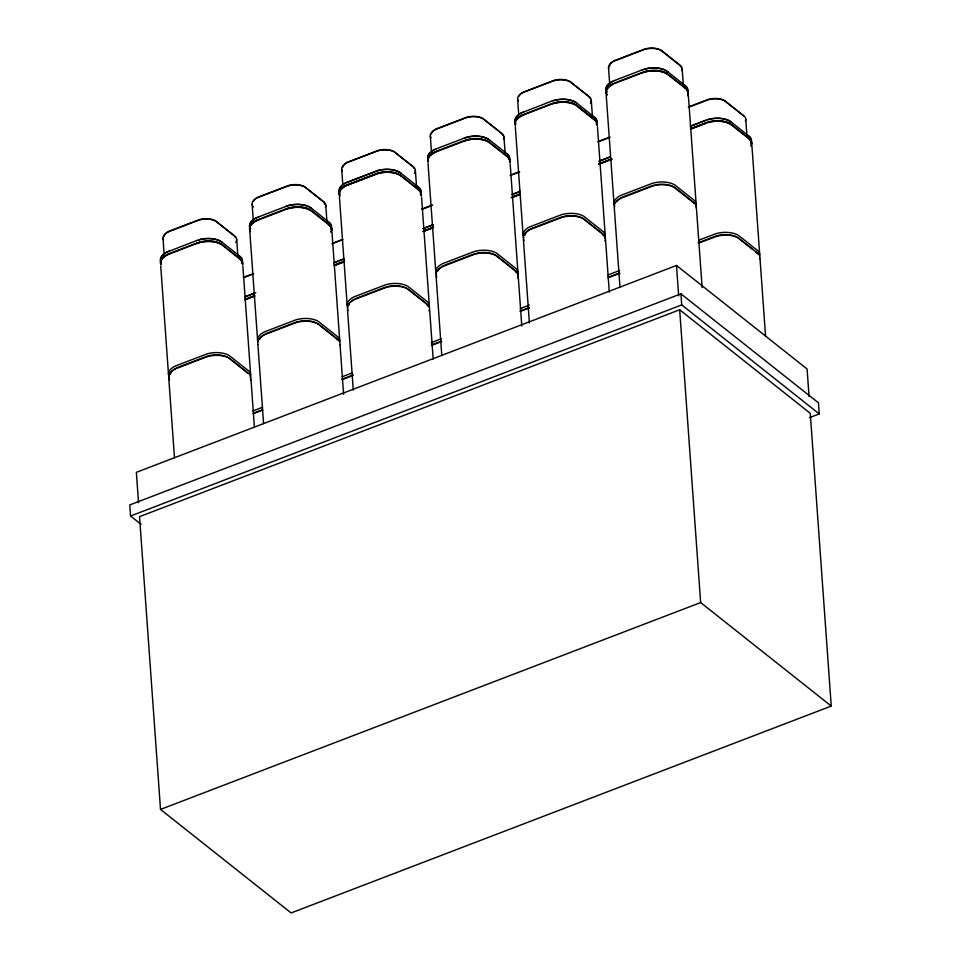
<?xml version="1.0" encoding="UTF-8"?>
<svg xmlns="http://www.w3.org/2000/svg" width="961" height="961" viewBox="0 0 961 961"><rect width="100%" height="100%" fill="white"/><g stroke="black" fill="none" stroke-linecap="round" stroke-linejoin="round"><path stroke-width="1.44" d="M169.22 251.049L167.322 251.866A18.475 9.73 -4.1 0 0 160.883 261.344M169.424 253.92L167.334 254.893A18.8 9.91 -4.1 0 0 160.787 264.539M258.329 216.922L256.239 217.895A18.8 9.91 -4.1 0 0 250.244 228.778M258.533 219.793L256.623 220.61A18.475 9.73 -4.1 0 0 251.097 225.018M436.522 148.667L434.432 149.652A18.8 9.91 -4.1 0 0 427.885 159.286M523.817 111.8L521.907 112.629A18.475 9.73 -4.1 0 0 515.468 122.095M436.726 151.538L434.636 152.511A18.8 9.91 -4.1 0 0 428.089 162.157M524.021 114.671L521.931 115.644A18.8 9.91 -4.1 0 0 515.372 125.29M614.728 80.412L612.637 81.397A18.8 9.91 -4.1 0 0 606.643 92.268M614.932 83.283L612.842 84.268A18.8 9.91 -4.1 0 0 606.847 95.139M551.374 101.241L521.727 112.773A18.8 9.91 -4.1 0 0 515.733 123.657M523.853 114.815L551.578 104.112M196.777 240.49L167.13 252.022A18.8 9.91 -4.1 0 0 161.148 262.906M258.161 217.066L287.952 205.666A18.475 9.73 -4.1 0 1 309.826 207.192L311.496 208.297M436.366 148.811L466.145 137.411A18.475 9.73 -4.1 0 1 488.032 138.949L489.69 140.042M614.559 80.556L642.284 69.865M347.954 184.896L377.625 173.629A18.8 9.91 -4.1 0 1 399.896 175.19M169.268 254.064L196.993 243.361M436.57 151.682L466.349 140.282A18.475 9.73 -4.1 0 1 488.236 141.82L507.18 156.607M614.764 83.427L642.489 72.724M243.301 277.465L252.839 273.813M332.494 243.301L342.032 239.649M421.591 209.174L432.522 204.993M510.687 175.058L518.832 171.935M598.451 141.435L609.334 137.279M688.893 106.803L708.413 99.391A13.382 7.051 -4.1 0 1 724.27 100.509L744.439 116.269A14.547 7.664 -4.1 0 1 745.388 121.134M244.106 277.453L253.68 273.777M331.929 243.806L342.897 239.613M422.372 209.162L431.994 205.486M510.135 175.551L519.697 171.887M597.886 141.94L610.187 137.231M688.34 107.308L708.005 99.848A14.547 7.664 -4.1 0 1 725.231 101.049M244.911 296.793L254.557 293.093M334.068 262.641L344.374 258.689M423.164 228.514L433.483 224.574M512.261 194.386L520.045 191.407M598.655 161.304L610.415 156.799M690.466 126.143L705.855 120.245M244.755 296.925L255.794 292.709M333.911 262.785L344.23 258.833M423.008 228.658L433.327 224.706M512.105 194.53L519.889 191.551M599.856 160.919L610.259 156.943M690.31 126.275L707.921 119.548A18.475 9.73 -4.1 0 1 729.795 121.074L731.465 122.179M244.923 299.243L254.581 295.556M334.08 265.104L344.398 261.152M423.176 230.976L433.495 227.024M512.273 196.849L520.057 193.87M598.667 163.754L611.701 158.769M690.478 128.594L707.969 121.999A18.8 9.91 -4.1 0 1 730.24 123.549L750.024 139.237A18.8 9.91 -4.1 0 1 751.25 145.519M245.115 299.664L254.761 295.964M334.272 265.512L344.579 261.56M423.369 231.385L432.414 227.925M511.12 197.774L520.249 194.278M598.871 164.175L611.881 159.19M690.671 129.014L706.059 123.116M244.971 299.796L254.617 296.108M334.116 265.656L344.434 261.704M423.212 231.529L433.531 227.577M512.321 197.401L520.093 194.422M598.715 164.307L611.737 159.322M690.515 129.146L708.125 122.419A18.475 9.73 -4.1 0 1 730 123.945L731.669 125.05M532.838 228.009L560.323 217.486A17.154 9.033 -4.1 0 1 583.904 219.132L603.76 234.7A18.8 9.91 -4.1 0 1 604.974 240.995M294.835 322.608L267.338 333.131A17.154 9.033 -4.1 0 0 259.758 339.173M252.935 410.948L262.581 407.248M342.08 376.796L352.399 372.844M431.189 342.669L441.507 338.716M520.285 308.541L529.331 305.081M608.025 274.942L619.701 270.473M698.479 240.298L715.969 233.691A18.8 9.91 -4.1 0 1 738.24 235.253L758.037 250.941A18.8 9.91 -4.1 0 1 759.646 255.914M253.908 413.014L262.149 409.854M341.708 379.379L353.336 374.934M432.162 344.747L441.171 341.287M519.913 311.136L529.018 307.64M607.652 277.525L619.377 273.032M698.106 242.881L714.804 236.49A17.154 9.033 -4.1 0 1 738.372 238.136L752.151 249.055M253.127 413.71L262.785 410.023M342.284 379.571L352.603 375.619M431.381 345.443L441.7 341.491M520.478 311.316L529.535 307.844M608.229 277.705L619.905 273.236M698.683 243.061L716.173 236.466A18.8 9.91 -4.1 0 1 738.444 238.016L758.241 253.704A18.8 9.91 -4.1 0 1 759.851 258.689M809.054 396.437L807.084 368.976L676.484 265.464L136.354 472.331L138.54 502.687M809.462 417.675L819.252 413.915L818.46 402.839L680.929 293.838L129.747 504.945L130.552 516.021L141.123 524.406M130.552 516.021L681.733 304.913L819.252 413.915M679.667 309.778L139.537 516.646L160.523 809.426L291.123 912.95L831.253 706.071L810.255 413.29L679.667 309.778L700.653 602.559L831.253 706.071M160.523 809.426L700.653 602.559M642.14 69.997L644.35 69.168A18.475 9.73 -4.1 0 1 666.237 70.694L667.895 71.799M551.23 101.386L553.44 100.545A18.475 9.73 -4.1 0 1 575.315 102.082L576.984 103.175M642.344 72.868L644.555 72.039A18.475 9.73 -4.1 0 1 666.441 73.565L668.099 74.658M551.434 104.244L553.644 103.416A18.475 9.73 -4.1 0 1 575.531 104.941L594.463 119.741M463.935 138.252L466.037 137.543A18.8 9.91 -4.1 0 1 488.308 139.093M464.139 141.123L466.241 140.414A18.8 9.91 -4.1 0 1 488.512 141.964M285.741 206.507L287.832 205.798A18.8 9.91 -4.1 0 1 310.103 207.348M285.946 209.366L288.036 208.669A18.8 9.91 -4.1 0 1 310.307 210.219M196.633 240.622L198.843 239.794A18.475 9.73 -4.1 0 1 220.73 241.319L222.399 242.424M196.849 243.493L199.059 242.665A18.475 9.73 -4.1 0 1 220.934 244.19M401.073 173.268L399.416 172.163A18.475 9.73 -4.1 0 0 377.529 170.638L346.008 182.71A18.475 9.73 -4.1 0 0 339.569 192.176M401.29 176.127L399.62 175.034A18.475 9.73 -4.1 0 0 377.733 173.509L346.02 185.737A18.8 9.91 -4.1 0 0 339.473 195.371M311.7 211.168L310.043 210.063A18.475 9.73 -4.1 0 0 288.156 208.537L256.443 220.766A18.8 9.91 -4.1 0 0 250.449 231.649M222.604 245.295L221.21 244.346A18.8 9.91 -4.1 0 0 198.939 242.797M725.351 101.241L743.309 115.596A13.382 7.051 -4.1 0 1 743.934 116.425M667.607 71.631L686.298 86.538A18.8 9.91 -4.1 0 1 687.523 92.821M731.177 122.011L749.868 136.918A18.8 9.91 -4.1 0 1 751.082 143.213M667.811 74.502L685.373 88.352M731.381 124.882L748.943 138.744M570.87 82.238L588.829 96.593A13.382 7.051 -4.1 0 1 589.862 98.31M576.696 103.007L595.388 117.915A18.8 9.91 -4.1 0 1 596.613 124.209M578.066 106.803L595.592 120.786A18.8 9.91 -4.1 0 1 597.201 125.771M499.528 131.741L482.506 118.371A13.382 7.051 -4.1 0 0 466.65 117.266L436.246 128.906A13.382 7.051 -4.1 0 0 432.234 132.089M489.401 139.874L506.964 153.736M585.069 220.045L601.118 232.778A17.154 9.033 -4.1 0 1 603.484 235.95M394.971 152.319L412.93 166.685A13.382 7.051 -4.1 0 1 413.951 168.391M400.785 173.1L418.347 186.951M400.989 175.971L419.693 190.879A18.8 9.91 -4.1 0 1 421.302 195.852M311.208 208.129L328.77 221.991M311.412 211L328.974 224.862M216.285 221.486L234.244 235.841A13.382 7.051 -4.1 0 1 235.265 237.559M222.099 242.256L239.673 256.119M222.315 245.127L241.007 260.035A18.8 9.91 -4.1 0 1 242.616 265.02M748.439 135.693L749.544 136.726A18.475 9.73 -4.1 0 1 751.13 141.627M748.643 138.564L750.073 139.789A18.8 9.91 -4.1 0 1 751.298 146.072M684.869 85.313L685.974 86.346A18.475 9.73 -4.1 0 1 687.391 88.7M685.073 88.184L686.502 89.409A18.8 9.91 -4.1 0 1 687.728 95.692M593.958 116.689L595.063 117.735A18.475 9.73 -4.1 0 1 596.264 123.909M500.669 132.654L501.546 133.471A13.382 7.051 -4.1 0 1 502.567 135.177M506.663 153.568L508.093 154.793A18.8 9.91 -4.1 0 1 509.714 159.766M506.867 156.427L508.297 157.652A18.8 9.91 -4.1 0 1 509.919 162.637M418.047 186.782L419.476 188.008A18.8 9.91 -4.1 0 1 420.702 194.29M328.47 221.811L329.899 223.036A18.8 9.91 -4.1 0 1 331.125 229.331M328.674 224.682L330.103 225.907A18.8 9.91 -4.1 0 1 331.329 232.202M239.361 255.938L240.791 257.164A18.8 9.91 -4.1 0 1 242.016 263.458M751.946 146.12L759.719 254.617M760.031 258.929L765.593 336.482M745.748 119.128L746.877 134.888M688.376 95.74L696.16 204.237M696.461 208.549L702.131 287.579M682.178 68.736L683.307 84.508M680.929 293.838L681.733 304.913M676.484 265.464L678.658 295.808M608.517 67.678L609.646 83.439M606.223 95.271L614.007 203.768M614.307 208.081L619.977 287.123M597.466 127.116L605.25 235.613M605.55 239.926L609.298 292.12M591.267 100.124L592.396 115.885M517.607 99.055L518.736 114.827M515.312 126.66L523.096 235.157M523.397 239.469L529.391 322.98M510.183 163.995L517.955 272.48M518.267 276.792L521.787 326.007M503.972 136.991L505.114 152.763M430.312 135.921L431.441 151.694M428.029 163.526L435.801 272.023M436.114 276.336L441.784 355.378M421.567 197.209L429.339 305.706M429.651 310.019L433.183 359.222M415.368 170.205L416.497 185.978M341.696 169.148L342.825 184.908M339.413 196.741L347.185 305.238M347.498 309.55L353.276 390.082M331.977 232.238L339.75 340.735M340.062 345.047L343.594 394.262M325.779 205.246L326.908 221.006M252.118 204.176L253.248 219.949M249.824 231.781L257.608 340.278M257.908 344.591L263.578 423.633M242.881 266.365L250.653 374.862M250.965 379.175L254.389 426.9M236.682 239.373L237.908 256.575M163.01 238.304L164.139 254.076M160.727 265.909L168.499 374.406M168.812 378.718L174.482 457.76M644.23 69.288A18.8 9.91 -4.1 0 1 666.502 70.85M644.435 72.159A18.8 9.91 -4.1 0 1 666.706 73.721M607.148 94.791A18.475 9.73 -4.1 0 1 613.022 84.112M609.61 66.609A13.382 7.051 -4.1 0 1 609.658 65.684M609.935 64.747A13.382 7.051 -4.1 0 1 614.451 60.651L644.843 49.011A13.382 7.051 -4.1 0 1 660.7 50.116L679.739 65.216A13.382 7.051 -4.1 0 1 680.772 66.922M608.709 68.663A14.547 7.664 -4.1 0 1 613.779 61.204L644.435 49.455A14.547 7.664 -4.1 0 1 661.673 50.669L680.868 65.889A14.547 7.664 -4.1 0 1 681.817 70.754M606.944 91.92A18.475 9.73 -4.1 0 1 606.379 90.706M606.139 89.457A18.475 9.73 -4.1 0 1 612.818 81.241M606.811 94.586A18.8 9.91 -4.1 0 1 612.794 83.715L644.399 71.607A18.8 9.91 -4.1 0 1 666.67 73.156L686.466 88.844A18.8 9.91 -4.1 0 1 687.68 95.139M687.632 89.962A18.475 9.73 -4.1 0 1 687.571 91.247M687.043 90.358A18.475 9.73 -4.1 0 1 687.776 94.106M614.812 206.279A18.8 9.91 -4.1 0 1 620.806 195.407L652.399 183.311A18.8 9.91 -4.1 0 1 674.67 184.86L694.467 200.549A18.8 9.91 -4.1 0 1 695.692 206.831M614.451 207.816A18.8 9.91 -4.1 0 1 621.01 198.182L652.603 186.074A18.8 9.91 -4.1 0 1 674.874 187.635L694.671 203.324A18.8 9.91 -4.1 0 1 696.281 208.297M616.806 201.498A17.154 9.033 -4.1 0 1 623.749 196.633L651.234 186.098A17.154 9.033 -4.1 0 1 674.814 187.743L692.028 201.39A17.154 9.033 -4.1 0 1 693.878 203.444M428.21 159.298A18.475 9.73 -4.1 0 1 429.291 156.763M430.276 155.55A18.475 9.73 -4.1 0 1 434.828 152.367M431.453 133.927A13.382 7.051 -4.1 0 1 431.729 133.002M430.948 137.867A14.547 7.664 -4.1 0 1 435.573 129.459L466.241 117.71A14.547 7.664 -4.1 0 1 483.467 118.912L502.675 134.144A14.547 7.664 -4.1 0 1 503.624 139.009M428.186 158.961A18.475 9.73 -4.1 0 1 434.624 149.496M428.041 161.604A18.8 9.91 -4.1 0 1 434.6 151.958L466.193 139.862A18.8 9.91 -4.1 0 1 488.464 141.411L508.261 157.099A18.8 9.91 -4.1 0 1 509.883 162.085M507.78 154.601A18.475 9.73 -4.1 0 1 509.366 159.49M507.985 157.472A18.475 9.73 -4.1 0 1 509.642 161.088M436.811 277.309A18.8 9.91 -4.1 0 1 442.805 266.425L474.398 254.329A18.8 9.91 -4.1 0 1 496.669 255.878L516.465 271.567A18.8 9.91 -4.1 0 1 517.691 277.861M436.618 274.534A18.8 9.91 -4.1 0 1 442.601 263.662L474.205 251.554A18.8 9.91 -4.1 0 1 496.477 253.115L516.273 268.804A18.8 9.91 -4.1 0 1 517.486 275.086M437.964 270.918A17.154 9.033 -4.1 0 1 445.544 264.876L473.028 254.353A17.154 9.033 -4.1 0 1 496.609 255.998L513.835 269.645A17.154 9.033 -4.1 0 1 516.189 272.816M590.366 103.127A14.547 7.664 -4.1 0 0 589.958 97.277L569.789 81.505A13.382 7.051 -4.1 0 0 553.932 80.4L523.541 92.04A13.382 7.051 -4.1 0 0 519.024 96.136M597.165 125.218A18.8 9.91 -4.1 0 0 595.556 120.233L575.759 104.545A18.8 9.91 -4.1 0 0 553.488 102.995L521.883 115.092A18.8 9.91 -4.1 0 0 515.336 124.738M595.279 120.606A18.475 9.73 -4.1 0 1 596.937 124.221M570.762 82.045A14.547 7.664 -4.1 0 0 553.524 80.844L522.868 92.592A14.547 7.664 -4.1 0 0 518.231 101.001M553.32 100.677A18.8 9.91 -4.1 0 1 575.591 102.226M553.524 103.548A18.8 9.91 -4.1 0 1 575.795 105.097M515.673 124.966A18.475 9.73 -4.1 0 1 515.504 122.431M516.586 119.897A18.475 9.73 -4.1 0 1 522.111 115.488M524.105 240.442A18.8 9.91 -4.1 0 1 530.088 229.559L561.692 217.462A18.8 9.91 -4.1 0 1 583.964 219.012M523.901 237.667A18.8 9.91 -4.1 0 1 529.895 226.796L561.488 214.687A18.8 9.91 -4.1 0 1 583.759 216.249L603.556 231.937A18.8 9.91 -4.1 0 1 604.781 238.22M524.898 235.241A17.154 9.033 -4.1 0 1 532.838 228.009M250.184 230.087A18.475 9.73 -4.1 0 1 250.401 226.267M253.536 201.257A13.382 7.051 -4.1 0 1 258.041 197.161L288.444 185.521A13.382 7.051 -4.1 0 1 304.301 186.626L323.34 201.714A13.382 7.051 -4.1 0 1 323.965 202.555M253.416 207.023A14.547 7.664 -4.1 0 1 252.743 206.122M252.311 205.173A14.547 7.664 -4.1 0 1 257.38 197.714L288.036 185.966A14.547 7.664 -4.1 0 1 305.274 187.167L324.47 202.399A14.547 7.664 -4.1 0 1 325.419 207.252M250.533 228.43A18.475 9.73 -4.1 0 1 256.419 217.751M250.413 231.084A18.8 9.91 -4.1 0 1 256.395 220.213L288 208.117A18.8 9.91 -4.1 0 1 310.271 209.666L330.067 225.354A18.8 9.91 -4.1 0 1 331.281 231.637M329.575 222.856A18.475 9.73 -4.1 0 1 331.161 227.745M331.197 228.081A18.475 9.73 -4.1 0 1 330.98 231.901M329.779 225.715A18.475 9.73 -4.1 0 1 330.644 226.868M324.374 203.432A13.382 7.051 -4.1 0 1 324.542 204.345M258.053 344.326A18.8 9.91 -4.1 0 1 264.599 334.68L296.204 322.584A18.8 9.91 -4.1 0 1 318.475 324.133L338.272 339.822A18.8 9.91 -4.1 0 1 339.882 344.807M257.848 341.551A18.8 9.91 -4.1 0 1 264.407 331.917L296 319.809A18.8 9.91 -4.1 0 1 318.271 321.37L338.068 337.059A18.8 9.91 -4.1 0 1 339.677 342.044M294.835 322.608A17.154 9.033 -4.1 0 1 318.403 324.253L335.629 337.9A17.154 9.033 -4.1 0 1 337.479 339.942M169.52 379.691A18.8 9.91 -4.1 0 1 175.503 368.808L207.108 356.711A18.8 9.91 -4.1 0 1 229.379 358.261L249.163 373.949A18.8 9.91 -4.1 0 1 250.389 380.232M169.316 376.916A18.8 9.91 -4.1 0 1 175.31 366.045L206.903 353.936A18.8 9.91 -4.1 0 1 229.174 355.498L248.971 371.186A18.8 9.91 -4.1 0 1 250.196 377.469M170.301 374.478A17.154 9.033 -4.1 0 1 178.241 367.258L205.726 356.735A17.154 9.033 -4.1 0 1 229.307 358.381L246.533 372.027A17.154 9.033 -4.1 0 1 247.578 373M198.735 239.926A18.8 9.91 -4.1 0 1 221.006 241.475M216.165 221.294A14.547 7.664 -4.1 0 0 198.939 220.093L168.271 231.841A14.547 7.664 -4.1 0 0 163.646 240.25M161.088 264.215A18.475 9.73 -4.1 0 1 160.919 261.68M161.989 259.146A18.475 9.73 -4.1 0 1 167.526 254.737M164.151 236.31A13.382 7.051 -4.1 0 1 168.944 231.289L199.347 219.649A13.382 7.051 -4.1 0 1 215.204 220.754L235.373 236.514A14.547 7.664 -4.1 0 1 235.769 242.376M160.751 263.987A18.8 9.91 -4.1 0 1 167.298 254.341L198.903 242.244A18.8 9.91 -4.1 0 1 221.174 243.794L240.959 259.482A18.8 9.91 -4.1 0 1 242.58 264.467M240.478 256.971A18.475 9.73 -4.1 0 1 241.679 263.158M240.682 259.842A18.475 9.73 -4.1 0 1 242.34 263.47M707.801 119.681A18.8 9.91 -4.1 0 1 730.072 121.23M708.005 122.552A18.8 9.91 -4.1 0 1 730.276 124.101M749.748 139.597A18.475 9.73 -4.1 0 1 750.949 145.784M755.598 251.782A17.154 9.033 -4.1 0 1 757.436 253.824M339.99 196.056A18.8 9.91 -4.1 0 1 345.984 185.185L377.577 173.076A18.8 9.91 -4.1 0 1 399.848 174.626L419.645 190.314A18.8 9.91 -4.1 0 1 421.266 195.299M339.834 193.738A18.8 9.91 -4.1 0 1 345.816 182.866L377.421 170.758A18.8 9.91 -4.1 0 1 399.692 172.319M339.774 195.047A18.475 9.73 -4.1 0 1 339.593 192.512M340.675 189.978A18.475 9.73 -4.1 0 1 346.212 185.581M342.837 167.154A13.382 7.051 -4.1 0 1 347.63 162.121L378.033 150.481A13.382 7.051 -4.1 0 1 393.89 151.586L414.059 167.358A14.547 7.664 -4.1 0 1 414.455 173.208M342.332 171.094A14.547 7.664 -4.1 0 1 346.957 162.673L377.625 150.925A14.547 7.664 -4.1 0 1 394.851 152.138M419.164 187.815A18.475 9.73 -4.1 0 1 420.365 193.99M419.368 190.686A18.475 9.73 -4.1 0 1 420.954 195.576M426.264 303.844A17.154 9.033 -4.1 0 0 425.206 302.859L407.993 289.213A17.154 9.033 -4.1 0 0 384.412 287.567L356.927 298.09A17.154 9.033 -4.1 0 0 350.909 301.838M427.056 304.913A17.154 9.033 -4.1 0 1 427.573 306.03M429.074 311.076A18.8 9.91 -4.1 0 0 427.849 304.793L408.065 289.105A18.8 9.91 -4.1 0 0 385.793 287.543L354.189 299.652A18.8 9.91 -4.1 0 0 348.206 310.523M429.267 307.003A18.8 9.91 -4.1 0 0 427.657 302.018L407.86 286.33A18.8 9.91 -4.1 0 0 385.589 284.78L353.984 296.877A18.8 9.91 -4.1 0 0 348.002 307.748M348.987 305.322A17.154 9.033 -4.1 0 1 349.348 304.132"/></g></svg>
